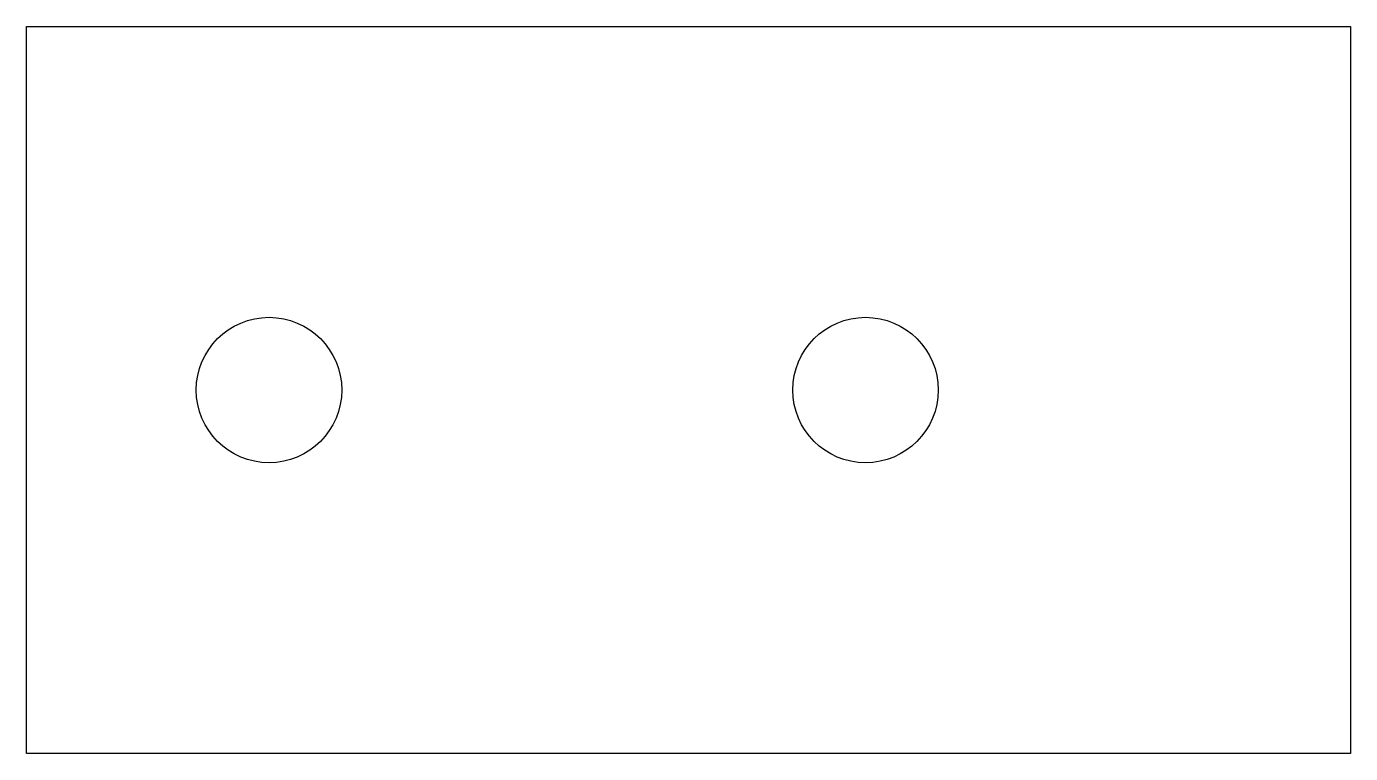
# Model space of a CAD drawing. Header units: millimetres. Extents: x 101.1 to 128.4, y 158.1 to 173.1.
import ezdxf

# ---------------------------------------------------------------- set-up
doc = ezdxf.new("R2010")
doc.units = ezdxf.units.MM
doc.layers.get('0').update_dxf_attribs({"linetype": 'CONTINUOUS'})

msp = doc.modelspace()

# ---------------------------------------------------------------- linework, layer by layer
msp.add_lwpolyline([(128.392, 158.092), (101.093, 158.093), (101.093, 173.092), (128.392, 173.092)], close=True)
for centre in [(106.093, 165.592), (118.392, 165.592)]:
    msp.add_circle(centre, 1.5)

doc.saveas('drawing.dxf')
